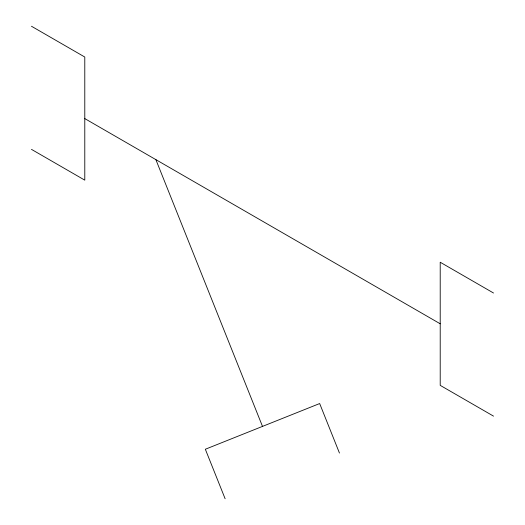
<?xml version="1.0" encoding="UTF-8"?>
<svg xmlns="http://www.w3.org/2000/svg" width="525" height="525" viewBox="0 0 525 525"><rect width="100%" height="100%" fill="white"/><g stroke="black" fill="none" stroke-linecap="round" stroke-linejoin="round"><path stroke-width="0.79" d="M31.474 26.25L84.787 57.028L84.787 180.154L31.474 149.369M493.526 293.016L440.212 262.238L440.212 385.357L493.526 416.135M84.787 118.591L440.212 323.794M339.452 453.055L319.666 403.548L205.334 449.249L225.127 498.75M155.873 159.633L262.5 426.398"/></g></svg>
